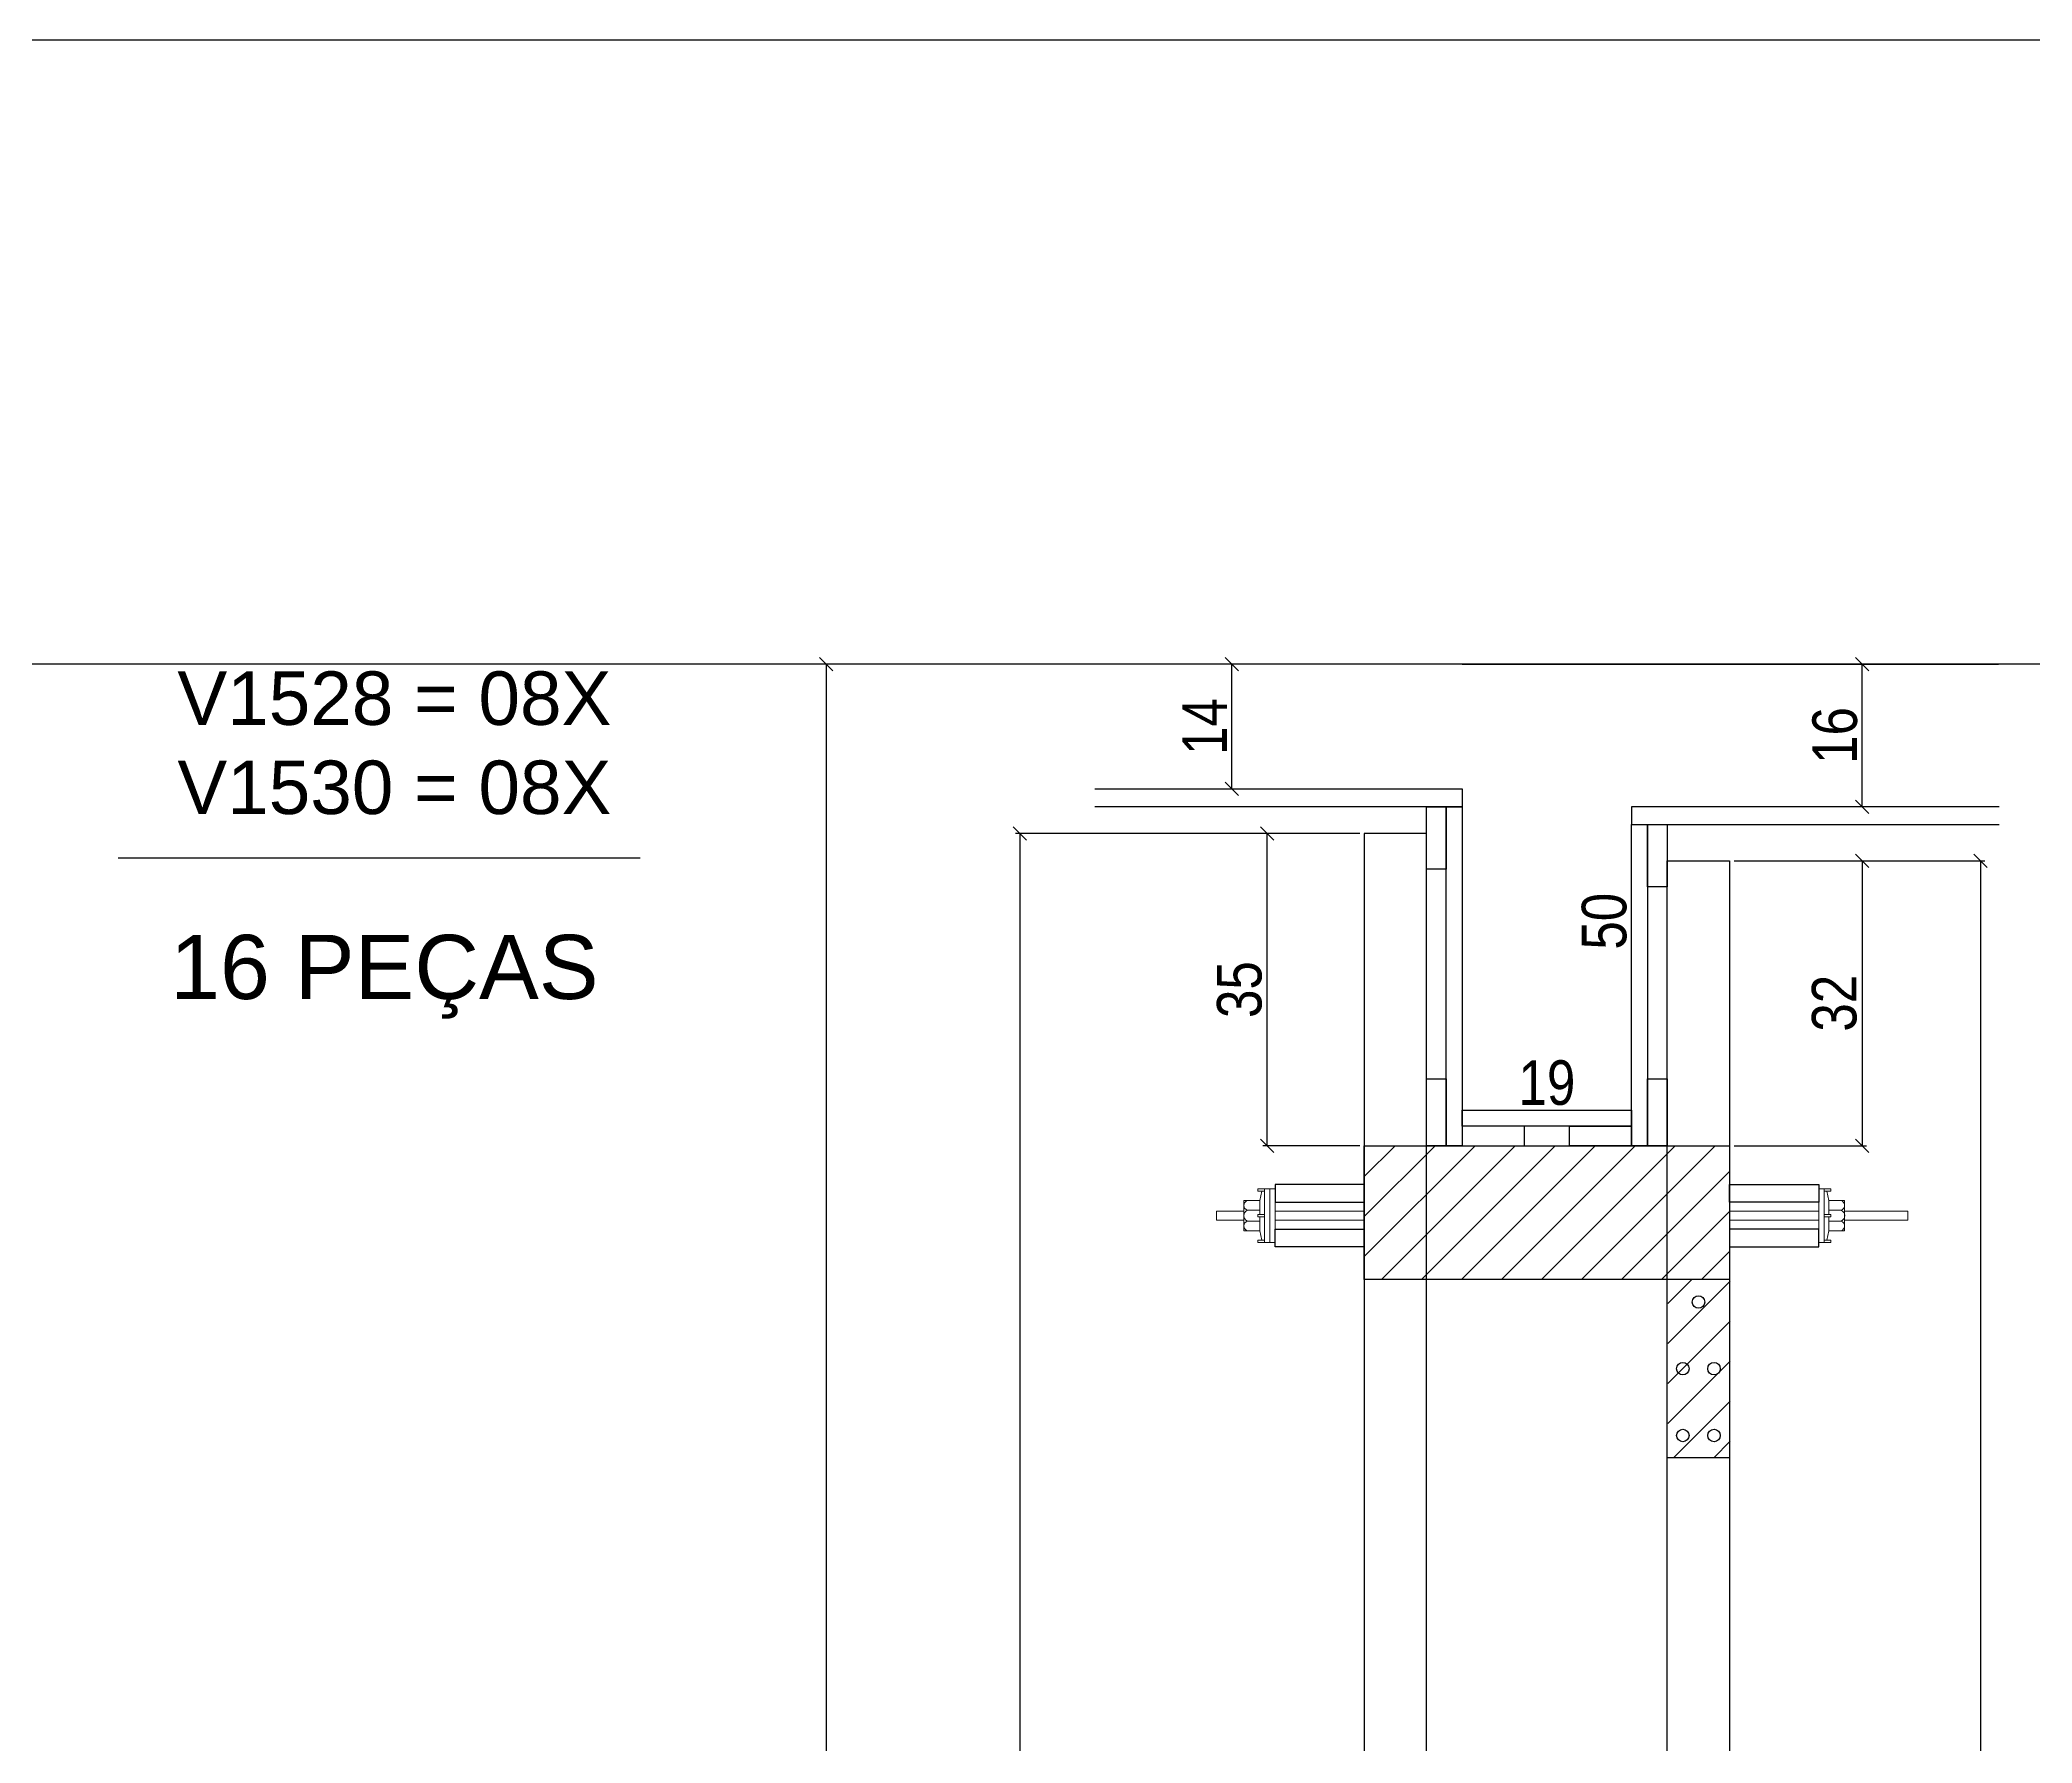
# Model space of a CAD drawing. Extents: x 17311 to 161354, y 153625 to 211469.
# Drawn here: x 19071.3 to 19518.4, y 205877.3 to 206259.5 of the extents above; entities that cross this region are included whole.
import ezdxf

# ---------------------------------------------------------------- set-up
doc = ezdxf.new("R2010")
doc.units = 0
doc.layers.get('0').update_dxf_attribs({"linetype": 'CONTINUOUS'})
doc.layers.get('DEFPOINTS').update_dxf_attribs({"linetype": 'CONTINUOUS'})
for name, color, linetype in [('8', 111, 'CONTINUOUS'), ('COTA', 241, 'CONTINUOUS'), ('detalhes', 4, 'CONTINUOUS'), ('HACHURA', 8, 'CONTINUOUS'), ('TIRAS REESCORAMENTO', 252, 'CONTINUOUS'), ('VIGAS', 3, 'CONTINUOUS')]:
    doc.layers.add(name, color=color, linetype=linetype)
doc.layers.add('BARRA_ANCORAGEM', color=1, linetype='CONTINUOUS', lineweight=15)
doc.styles.add('COTA TECNICA 2X', font='techl___.ttf', dxfattribs={"height": 10})
doc.styles.add('R80-50', font='arial.ttf', dxfattribs={"height": 10})
doc.dimstyles.new('SECAO', dxfattribs={"dimscale": 0.333333, "dimtxt": 5, "dimasz": 9, "dimexe": 3, "dimexo": 3, "dimgap": 3, "dimtad": 1, "dimdec": 1, "dimlfac": 0.5, "dimzin": 12, "dimdsep": 46, "dimtxsty": 'COTA TECNICA 2X', "dimblk1": 'OBLIQUE', "dimblk2": 'OBLIQUE', "dimsah": 1, "dimcen": 0.9, "dimclrd": 4, "dimclre": 4, "dimclrt": 240, "dimadec": 1, "dimazin": 3, "dimtfac": 1, "dimtdec": 1, "dimtmove": 0, "dimatfit": 3, "dimfxl": 1, "dimtolj": 1, "dimtzin": 12, "dimarcsym": 0})

# ---------------------------------------------------------------- blocks, each defined once
blk = doc.blocks.new('_Oblique')
at = {"color": 0, "linetype": 'ByBlock', "lineweight": -2}
blk.add_line((-0.5, -0.5), (0.5, 0.5), dxfattribs=at)
blk = doc.blocks.new('*D3160')
at = {"layer": 'DEFPOINTS', "color": 0, "transparency": 16777216}
for p in [(19368.55, 206081.37), (19291.26, 205527.28), (19368.55, 205527.28)]:
    blk.add_point(p, dxfattribs=at)
at = {"layer": 'detalhes', "color": 4, "lineweight": -2, "transparency": 16777216}
for p, q in [((19367.55, 206081.37), (19290.26, 206081.37)), ((19291.26, 206081.37), (19291.26, 205527.28)), ((19367.55, 205527.28), (19290.26, 205527.28))]:
    blk.add_line(p, q, dxfattribs=at)
at = {"layer": 'detalhes', "color": 4, "lineweight": -2, "transparency": 16777216, "xscale": 3, "yscale": 3, "zscale": 3}
for p, rotation in [((19291.26, 206081.37), 90), ((19291.26, 205527.28), 270)]:
    blk.add_blockref('_Oblique', p, dxfattribs=dict(at, rotation=rotation))
at = {"layer": 'detalhes', "color": 240, "transparency": 16777216, "insert": (19285.18, 205804.33), "char_height": 10, "attachment_point": 5, "rotation": 90, "style": 'COTA TECNICA 2X'}
blk.add_mtext('\\A1;277', dxfattribs=at)
blk = doc.blocks.new('*D3166')
at = {"layer": 'DEFPOINTS', "color": 0, "transparency": 16777216}
for p in [(19346.78, 206081.37), (19368.55, 206081.37), (19368.55, 206011.32)]:
    blk.add_point(p, dxfattribs=at)
at = {"layer": 'detalhes', "color": 4, "lineweight": -2, "transparency": 16777216}
for p, q in [((19367.55, 206081.37), (19345.78, 206081.37)), ((19346.78, 206011.32), (19346.78, 206081.37)), ((19367.55, 206011.32), (19345.78, 206011.32))]:
    blk.add_line(p, q, dxfattribs=at)
at = {"layer": 'detalhes', "color": 4, "lineweight": -2, "transparency": 16777216, "xscale": 3, "yscale": 3, "zscale": 3}
for p, rotation in [((19346.78, 206081.37), 90), ((19346.78, 206011.32), 270)]:
    blk.add_blockref('_Oblique', p, dxfattribs=dict(at, rotation=rotation))
at = {"layer": 'detalhes', "color": 240, "transparency": 16777216, "insert": (19340.56, 206046.35), "char_height": 10, "attachment_point": 5, "rotation": 90, "style": 'COTA TECNICA 2X'}
blk.add_mtext('\\A1;35', dxfattribs=at)
blk = doc.blocks.new('*D3167')
at = {"layer": 'DEFPOINTS', "color": 0, "transparency": 16777216}
for p in [(19450.55, 206075.25), (19450.55, 206011.32), (19480.3, 206011.32)]:
    blk.add_point(p, dxfattribs=at)
at = {"layer": 'detalhes', "color": 4, "lineweight": -2, "transparency": 16777216}
for p, q in [((19451.55, 206075.25), (19481.3, 206075.25)), ((19480.3, 206075.25), (19480.3, 206011.32)), ((19451.55, 206011.32), (19481.3, 206011.32))]:
    blk.add_line(p, q, dxfattribs=at)
at = {"layer": 'detalhes', "color": 4, "lineweight": -2, "transparency": 16777216, "xscale": 3, "yscale": 3, "zscale": 3}
for p, rotation in [((19480.3, 206075.25), 90), ((19480.3, 206011.32), 270)]:
    blk.add_blockref('_Oblique', p, dxfattribs=dict(at, rotation=rotation))
at = {"layer": 'detalhes', "color": 240, "transparency": 16777216, "insert": (19474.08, 206043.29), "char_height": 10, "attachment_point": 5, "rotation": 90, "style": 'COTA TECNICA 2X'}
blk.add_mtext('\\A1;32', dxfattribs=at)
blk = doc.blocks.new('*D3168')
at = {"layer": 'DEFPOINTS', "color": 0, "transparency": 16777216}
for p in [(19382.55, 206119.37), (19247.75, 205507.28), (19368.55, 205507.28)]:
    blk.add_point(p, dxfattribs=at)
at = {"layer": 'detalhes', "color": 4, "lineweight": -2, "transparency": 16777216}
for p, q in [((19381.55, 206119.37), (19246.75, 206119.37)), ((19247.75, 206119.37), (19247.75, 205507.28)), ((19367.55, 205507.28), (19246.75, 205507.28))]:
    blk.add_line(p, q, dxfattribs=at)
at = {"layer": 'detalhes', "color": 4, "lineweight": -2, "transparency": 16777216, "xscale": 3, "yscale": 3, "zscale": 3}
for p, rotation in [((19247.75, 206119.37), 90), ((19247.75, 205507.28), 270)]:
    blk.add_blockref('_Oblique', p, dxfattribs=dict(at, rotation=rotation))
at = {"layer": 'detalhes', "color": 240, "transparency": 16777216, "insert": (19241.53, 205813.33), "char_height": 10, "attachment_point": 5, "rotation": 90, "style": 'COTA TECNICA 2X'}
blk.add_mtext('\\A1;306', dxfattribs=at)
blk = doc.blocks.new('*D3170')
at = {"layer": 'DEFPOINTS', "color": 0, "transparency": 16777216}
for p in [(19405.59, 206119.37), (19428.55, 206119.37), (19405.59, 206019.32)]:
    blk.add_point(p, dxfattribs=at)
at = {"layer": 'detalhes', "color": 240, "transparency": 16777216, "insert": (19422.44, 206061.69), "char_height": 10, "attachment_point": 5, "rotation": 90, "style": 'COTA TECNICA 2X'}
blk.add_mtext('\\A1;50', dxfattribs=at)
blk = doc.blocks.new('*D3171')
at = {"layer": 'DEFPOINTS', "color": 0, "transparency": 16777216}
for p in [(19390.55, 206019.32), (19428.55, 206019.32), (19428.55, 206019.32)]:
    blk.add_point(p, dxfattribs=at)
at = {"layer": 'detalhes', "color": 240, "transparency": 16777216, "insert": (19409.55, 206025.41), "char_height": 10, "attachment_point": 5, "style": 'COTA TECNICA 2X'}
blk.add_mtext('\\A1;19', dxfattribs=at)
blk = doc.blocks.new('*D3174')
at = {"layer": 'DEFPOINTS', "color": 0, "transparency": 16777216}
for p in [(19480.3, 206119.37), (19480.3, 206119.37), (19480.3, 206087.37)]:
    blk.add_point(p, dxfattribs=at)
at = {"layer": 'detalhes', "color": 4, "lineweight": -2, "transparency": 16777216}
for p, q in [((19480.3, 206087.37), (19480.3, 206119.37)), ((19481.3, 206119.37), (19481.3, 206119.37)), ((19481.3, 206087.37), (19481.3, 206087.37))]:
    blk.add_line(p, q, dxfattribs=at)
at = {"layer": 'detalhes', "color": 4, "lineweight": -2, "transparency": 16777216, "xscale": 3, "yscale": 3, "zscale": 3}
for p, rotation in [((19480.3, 206119.37), 90), ((19480.3, 206087.37), 270)]:
    blk.add_blockref('_Oblique', p, dxfattribs=dict(at, rotation=rotation))
at = {"layer": 'detalhes', "color": 240, "transparency": 16777216, "insert": (19474.2, 206103.37), "char_height": 10, "attachment_point": 5, "rotation": 90, "style": 'COTA TECNICA 2X'}
blk.add_mtext('\\A1;16', dxfattribs=at)
blk = doc.blocks.new('*D3175')
at = {"layer": 'DEFPOINTS', "color": 0, "transparency": 16777216}
for p in [(19451.55, 206075.25), (19451.55, 205527.28), (19506.84, 205527.28)]:
    blk.add_point(p, dxfattribs=at)
at = {"layer": 'detalhes', "color": 4, "lineweight": -2, "transparency": 16777216}
for p, q in [((19452.55, 206075.25), (19507.84, 206075.25)), ((19506.84, 206075.25), (19506.84, 205527.28)), ((19452.55, 205527.28), (19507.84, 205527.28))]:
    blk.add_line(p, q, dxfattribs=at)
at = {"layer": 'detalhes', "color": 4, "lineweight": -2, "transparency": 16777216, "xscale": 3, "yscale": 3, "zscale": 3}
for p, rotation in [((19506.84, 206075.25), 90), ((19506.84, 205527.28), 270)]:
    blk.add_blockref('_Oblique', p, dxfattribs=dict(at, rotation=rotation))
at = {"layer": 'detalhes', "color": 240, "transparency": 16777216, "insert": (19500.77, 205801.26), "char_height": 10, "attachment_point": 5, "rotation": 90, "style": 'COTA TECNICA 2X'}
blk.add_mtext('\\A1;274', dxfattribs=at)
blk = doc.blocks.new('*D3180')
at = {"layer": 'DEFPOINTS', "color": 0, "transparency": 16777216}
for p in [(19338.8, 206119.37), (19338.8, 206119.37), (19338.8, 206091.37)]:
    blk.add_point(p, dxfattribs=at)
at = {"layer": 'detalhes', "color": 4, "lineweight": -2, "transparency": 16777216}
blk.add_line((19338.8, 206091.37), (19338.8, 206119.37), dxfattribs=at)
at = {"layer": 'detalhes', "color": 4, "lineweight": -2, "transparency": 16777216, "xscale": 3, "yscale": 3, "zscale": 3}
for p, rotation in [((19338.8, 206119.37), 90), ((19338.8, 206091.37), 270)]:
    blk.add_blockref('_Oblique', p, dxfattribs=dict(at, rotation=rotation))
at = {"layer": 'detalhes', "color": 240, "transparency": 16777216, "insert": (19332.72, 206105.37), "char_height": 10, "attachment_point": 5, "rotation": 90, "style": 'COTA TECNICA 2X'}
blk.add_mtext('\\A1;14', dxfattribs=at)
blk = doc.blocks.new('A$C51C4441F')
at = {"layer": 'BARRA_ANCORAGEM'}
for p, q in [((-2.25, 3.4), (-1.79, 5.5)), ((-2.25, 3.4), (-5.81, 3.39)), ((-5.81, 3.39), (-5.81, -3.39)), ((-2.25, 1.2), (-5.02, 1.2)), ((-2.25, 3.4), (-2.25, 3.4)), ((-2.25, 3.4), (-2.25, 0.25)), ((-2.25, -3.4), (-5.81, -3.39)), ((-2.25, -1.2), (-5.02, -1.2)), ((-2.25, -0.25), (-2.25, -3.4)), ((-2.25, -3.4), (-1.79, -5.5))]:
    blk.add_line(p, q, dxfattribs=at)
for points in [[(-2.7, 6), (-1.2, 6), (-1.2, 5.5), (-2.7, 5.5)], [(-1.2, -6), (0, -6), (0, 6), (-1.2, 6)], [(-2.7, 0.25), (-1.2, 0.25), (-1.2, -0.25), (-2.7, -0.25)], [(-2.7, -6), (-1.2, -6), (-1.2, -5.5), (-2.7, -5.5)]]:
    blk.add_lwpolyline(points, close=True, dxfattribs=at)
for centre, radius, start, end in [((-4.66, 2.3), 1.15, 107.7845, 252.2718), ((-4.52, 0), 1.3, 112.648, 247.4083), ((-4.66, -2.3), 1.15, 107.7845, 252.2718)]:
    blk.add_arc(centre, radius, start, end, dxfattribs=at)

msp = doc.modelspace()

# ---------------------------------------------------------------- hatches: boundary and pattern name
at = {"layer": 'COTA'}
h = msp.add_hatch(dxfattribs=at)
h.set_pattern_fill('ANSI31', color=256, scale=2, style=0)
h.set_pattern_definition([(45, (-5246.402, -7285.745), (-4.49012806, 4.49012806), [])])
h.paths.add_polyline_path([(19450.55, 205994.62), (19450.55, 206011.32), (19368.55, 206011.32), (19368.55, 205981.32), (19450.55, 205981.32), (19450.55, 205992.62), (19450.55, 205993.62), (19450.55, 205995.62)])
h = msp.add_hatch(dxfattribs=at)
h.set_pattern_fill('ANSI31', color=256, scale=2, style=0)
h.set_pattern_definition([(45, (-4223.1785, 7721.914), (-4.49012806, 4.49012806), [])])
h.paths.add_polyline_path([(19436.67, 205941.3), (19450.67, 205941.3), (19450.67, 205981.24), (19436.67, 205981.24)])

# ---------------------------------------------------------------- linework, layer by layer
msp.add_line((19450.55, 205941.3), (19436.55, 205941.3))
at = {"linetype": 'Continuous'}
for points in [[(19368.55, 205527.28), (19382.55, 205527.28), (19382.55, 206081.37), (19368.55, 206081.37)], [(19450.55, 205527.28), (19436.55, 205527.28), (19436.55, 206075.25), (19450.55, 206075.25)], [(19450.55, 205981.32), (19368.55, 205981.32), (19368.55, 206011.32), (19450.55, 206011.32)]]:
    msp.add_lwpolyline(points, close=True, dxfattribs=at)
for centre in [(19443.55, 205976.24), (19440.05, 205961.27), (19447.05, 205961.27), (19440.05, 205946.3), (19447.05, 205946.3)]:
    msp.add_circle(centre, 1.4)
at = {"layer": '8', "color": 5, "linetype": 'Continuous'}
msp.add_lwpolyline([(19650.53, 205294.67), (19053.72, 205294.67), (19053.72, 206259.46), (19650.53, 206259.46)], close=True, dxfattribs=at)
at = {"layer": 'BARRA_ANCORAGEM'}
for points in [[(19347.35, 206001.62), (19348.55, 206001.62), (19348.55, 205989.62), (19347.35, 205989.62)], [(19471.75, 206001.62), (19470.55, 206001.62), (19470.55, 205989.62), (19471.75, 205989.62)], [(19335.35, 205994.62), (19341.53, 205994.62), (19341.53, 205996.62), (19335.35, 205996.62)], [(19348.55, 205994.62), (19368.55, 205994.62), (19368.55, 205996.62), (19348.55, 205996.62)], [(19470.55, 205994.62), (19450.55, 205994.62), (19450.55, 205996.62), (19470.55, 205996.62)], [(19476.36, 205994.62), (19490.55, 205994.62), (19490.55, 205996.62), (19476.36, 205996.62)]]:
    msp.add_lwpolyline(points, close=True, dxfattribs=at)
at = {"layer": 'HACHURA', "color": 7}
msp.add_line((19088.87, 206075.92), (19206.03, 206075.92), dxfattribs=at)
at = {"layer": 'TIRAS REESCORAMENTO', "linetype": 'ByBlock'}
for p, q in [((22634.59, 206119.37), (17860.1, 206119.37)), ((19390.55, 206119.37), (19510.9, 206119.37)), ((19428.55, 206083.37), (19511.03, 206083.37))]:
    msp.add_line(p, q, dxfattribs=at)
for points in [[(19308.07, 206091.37), (19390.55, 206091.37), (19390.55, 206087.37), (19308.07, 206087.37)], [(19390.55, 206011.32), (19386.95, 206011.32), (19386.95, 206087.37), (19390.55, 206087.37), (19390.55, 206011.32)], [(19511.03, 206087.37), (19428.55, 206087.37), (19428.55, 206083.37), (19511.03, 206083.37)], [(19432.15, 206011.32), (19428.55, 206011.32), (19428.55, 206083.37), (19432.15, 206083.37), (19432.15, 206011.32)]]:
    msp.add_lwpolyline(points, dxfattribs=at)
for points in [[(19382.55, 206087.37), (19386.95, 206087.37), (19386.95, 206073.37), (19382.55, 206073.37)], [(19432.15, 206083.37), (19436.55, 206083.37), (19436.55, 206069.37), (19432.15, 206069.37)], [(19382.55, 206026.32), (19386.95, 206026.32), (19386.95, 206011.32), (19382.55, 206011.32)], [(19432.15, 206026.32), (19436.55, 206026.32), (19436.55, 206011.32), (19432.15, 206011.32)], [(19428.55, 206015.72), (19390.55, 206015.72), (19390.55, 206019.32), (19428.55, 206019.32)], [(19404.51, 206011.32), (19404.51, 206015.72), (19390.55, 206015.72), (19390.55, 206011.32)], [(19414.58, 206011.32), (19414.58, 206015.72), (19428.55, 206015.72), (19428.55, 206011.32)], [(19348.55, 205998.62), (19368.55, 205998.62), (19368.55, 206002.62), (19348.55, 206002.62)], [(19470.55, 205998.62), (19450.55, 205998.62), (19450.55, 206002.62), (19470.55, 206002.62)], [(19348.55, 205992.62), (19368.55, 205992.62), (19368.55, 205988.62), (19348.55, 205988.62)], [(19470.55, 205992.62), (19450.55, 205992.62), (19450.55, 205988.62), (19470.55, 205988.62)]]:
    msp.add_lwpolyline(points, close=True, dxfattribs=at)

# ---------------------------------------------------------------- block references
at = {"layer": 'BARRA_ANCORAGEM', "xscale": -1, "rotation": 180}
msp.add_blockref('A$C51C4441F', (19347.35, 205995.62), dxfattribs=at)
at = {"layer": 'BARRA_ANCORAGEM', "xscale": -1}
msp.add_blockref('A$C51C4441F', (19470.55, 205995.62), dxfattribs=at)

# ---------------------------------------------------------------- texts
at = {"layer": 'VIGAS', "color": 7, "attachment_point": 1, "style": 'R80-50'}
for s, width, insert, char_height in [('V1528 = 08X\\PV1530 = 08X', 124.324, (19102.17, 206117.74), 12), ('16 PEÇAS', 162.221, (19100.55, 206058.63), 14.4)]:
    msp.add_mtext_dynamic_manual_height_columns(s, width=width, gutter_width=50, heights=[0], dxfattribs=dict(at, insert=insert, char_height=char_height))

# ---------------------------------------------------------------- dimensions: what is measured, and where the dimension line sits
at = {"layer": 'detalhes', "color": 3}
for base, p1, p2, picture, middle in [((19247.75, 205507.28), (19382.55, 206119.37), (19368.55, 205507.28), '*D3168', (19241.53, 205813.33)), ((19338.8, 206119.37), (19338.8, 206091.37), (19338.8, 206119.37), '*D3180', (19332.72, 206105.37)), ((19480.3, 206119.37), (19480.3, 206087.37), (19480.3, 206119.37), '*D3174', (19474.2, 206103.37)), ((19291.26, 205527.28), (19368.55, 206081.37), (19368.55, 205527.28), '*D3160', (19285.18, 205804.33)), ((19346.78, 206081.37), (19368.55, 206011.32), (19368.55, 206081.37), '*D3166', (19340.56, 206046.35)), ((19480.3, 206011.32), (19450.55, 206075.25), (19450.55, 206011.32), '*D3167', (19474.08, 206043.29)), ((19506.84, 205527.28), (19451.55, 206075.25), (19451.55, 205527.28), '*D3175', (19500.77, 205801.26))]:
    dim = msp.add_linear_dim(base=base, p1=p1, p2=p2, angle=90, dimstyle='SECAO', dxfattribs=at)
    dim.commit()
    dim.dimension.update_dxf_attribs({"geometry": picture, "text_midpoint": middle})
dim = msp.add_linear_dim(base=(19428.55, 206119.37), p1=(19405.59, 206019.32), p2=(19405.59, 206119.37), angle=90, dimstyle='SECAO', override={"dimse1": 1, "dimse2": 1, "dimsd1": 1, "dimsd2": 1}, dxfattribs=at)
dim.commit()
dim.dimension.update_dxf_attribs({"geometry": '*D3170', "text_midpoint": (19428.55, 206061.69), "dimtype": 160})
dim = msp.add_linear_dim(base=(19428.55, 206019.32), p1=(19390.55, 206019.32), p2=(19428.55, 206019.32), dimstyle='SECAO', override={"dimse1": 1, "dimse2": 1, "dimsd1": 1, "dimsd2": 1}, dxfattribs=at)
dim.commit()
dim.dimension.update_dxf_attribs({"geometry": '*D3171', "text_midpoint": (19409.55, 206019.32), "dimtype": 160})

doc.saveas('drawing.dxf')
